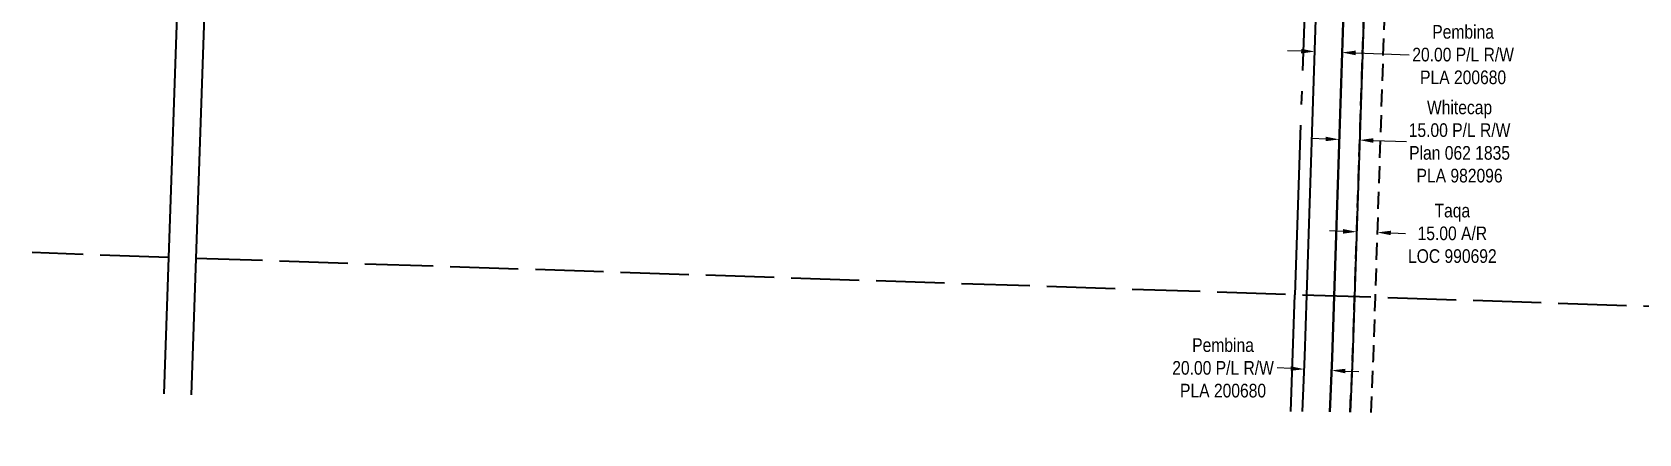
# Model space of a CAD drawing. Extents: x 347027 to 353466, y 6157949 to 6165050.
# Drawn here: x 348756 to 349934, y 6159941 to 6160236 of the extents above; entities that cross this region are included whole.
import ezdxf

# ---------------------------------------------------------------- set-up
doc = ezdxf.new("R2010")
doc.units = 0
doc.header["$LTSCALE"] = 5
doc.header["$PDSIZE"] = 20
for name, pattern in [('foc-ACCESSROAD', [3.75, 2.5, -1.25]), ('foc-QUARTERLINE', [33, 25, -3, 2, -3]), ('foc-UNSURVEYED', [12.5, 10, -2.5])]:
    doc.linetypes.add(name, pattern=pattern)
doc.layers.get('Defpoints').update_dxf_attribs({"color": 9})
for name, color, linetype in [('F-AR', 190, 'foc-ACCESSROAD'), ('F-RW', 190, 'Continuous'), ('L-QSEC', 8, 'foc-QUARTERLINE'), ('L-SEC', 7, 'Continuous'), ('L-USEC', 7, 'foc-UNSURVEYED')]:
    doc.layers.add(name, color=color, linetype=linetype)
doc.layers.add('F-RW-T', color=190, linetype='Continuous', lineweight=9)
doc.styles.add('80CG', font='ARIALN.TTF', dxfattribs={"height": 10})
doc.dimstyles.new('Compass 5 000', dxfattribs={"dimscale": 5, "dimtxt": 9, "dimasz": 2, "dimexe": 0.2, "dimexo": 0.0625, "dimgap": 0.5, "dimtad": 0, "dimtih": 1, "dimtoh": 1, "dimzin": 0, "dimdsep": 46, "dimtxsty": '80CG', "dimcen": 0.1, "dimse1": 1, "dimse2": 1, "dimclrd": 256, "dimclrt": 256, "dimaunit": 1, "dimadec": 4, "dimazin": 0, "dimtfac": 0.06, "dimtofl": 0, "dimtmove": 0, "dimatfit": 1, "dimfxl": 0.2, "dimtolj": 1, "dimtzin": 0, "dimlwd": -1, "dimarcsym": 0})

# ---------------------------------------------------------------- blocks, each defined once
blk = doc.blocks.new('*D73')
at = {"layer": 'Defpoints', "color": 0, "transparency": 16777216}
for p in [(349727.4, 6160098.8), (349742.1, 6160089), (349742.4, 6160098.3)]:
    blk.add_point(p, dxfattribs=at)
at = {"layer": 'F-RW-T', "transparency": 16777216}
for p, q in [((349717.1, 6160089.8), (349707.1, 6160090.1)), ((349752.1, 6160088.7), (349762.8, 6160088.3))]:
    blk.add_line(p, q, dxfattribs=at)
for points in [[(349717.1, 6160091.5), (349717, 6160088.1), (349727.1, 6160089.5)], [(349752.1, 6160090.3), (349752, 6160087), (349742.1, 6160089)]]:
    blk.add_solid(points, dxfattribs=at)
at = {"layer": 'F-RW-T', "transparency": 16777216, "insert": (349797.1, 6160088.3), "char_height": 10, "attachment_point": 5, "style": '80CG'}
blk.add_mtext('\\A1;Taqa\\P15.00 A/R\\PLOC 990692', dxfattribs=at)
blk = doc.blocks.new('*D74')
at = {"layer": 'Defpoints', "color": 0, "transparency": 16777216}
for p in [(349688.7, 6159988.8), (349688.3, 6159981.1), (349708.3, 6159980.2)]:
    blk.add_point(p, dxfattribs=at)
at = {"layer": 'F-RW-T', "transparency": 16777216}
for p, q in [((349678.7, 6159989.3), (349668.7, 6159989.7)), ((349718.6, 6159987.4), (349728.6, 6159987))]:
    blk.add_line(p, q, dxfattribs=at)
for points in [[(349678.7, 6159990.9), (349678.6, 6159987.6), (349688.7, 6159988.8)], [(349718.7, 6159989.1), (349718.6, 6159985.8), (349708.6, 6159987.9)]]:
    blk.add_solid(points, dxfattribs=at)
at = {"layer": 'F-RW-T', "transparency": 16777216, "insert": (349629.1, 6159989.7), "char_height": 10, "attachment_point": 5, "style": '80CG'}
blk.add_mtext('\\A1;Pembina\\P20.00 P/L R/W\\PPLA 200680', dxfattribs=at)
blk = doc.blocks.new('*D75')
at = {"layer": 'Defpoints', "color": 0, "transparency": 16777216}
for p in [(349696.7, 6160232.5), (349716.7, 6160231.8), (349716.3, 6160220.9)]:
    blk.add_point(p, dxfattribs=at)
at = {"layer": 'F-RW-T', "transparency": 16777216}
for p, q in [((349686.3, 6160221.9), (349676.3, 6160222.2)), ((349726.3, 6160220.6), (349765.5, 6160219.3))]:
    blk.add_line(p, q, dxfattribs=at)
for points in [[(349686.4, 6160223.6), (349686.3, 6160220.2), (349696.3, 6160221.6)], [(349726.4, 6160222.3), (349726.3, 6160218.9), (349716.3, 6160220.9)]]:
    blk.add_solid(points, dxfattribs=at)
at = {"layer": 'F-RW-T', "transparency": 16777216, "insert": (349805, 6160219.3), "char_height": 10, "attachment_point": 5, "style": '80CG'}
blk.add_mtext('\\A1;Pembina\\P20.00 P/L R/W\\PPLA 200680', dxfattribs=at)
blk = doc.blocks.new('*D77')
at = {"layer": 'Defpoints', "color": 0, "transparency": 16777216}
for p in [(349714.3, 6160159.4), (349729.3, 6160158.9), (349729.3, 6160156.7)]:
    blk.add_point(p, dxfattribs=at)
at = {"layer": 'F-RW-T', "transparency": 16777216}
for p, q in [((349704.3, 6160157.5), (349694.3, 6160157.9)), ((349739.3, 6160156.4), (349763.4, 6160155.6))]:
    blk.add_line(p, q, dxfattribs=at)
for points in [[(349704.3, 6160159.2), (349704.2, 6160155.9), (349714.3, 6160157.2)], [(349739.3, 6160158.1), (349739.2, 6160154.7), (349729.3, 6160156.7)]]:
    blk.add_solid(points, dxfattribs=at)
at = {"layer": 'F-RW-T', "transparency": 16777216, "insert": (349802.4, 6160155.6), "char_height": 10, "attachment_point": 5, "style": '80CG'}
blk.add_mtext('\\A1;Whitecap\\P15.00 P/L R/W\\PPlan 062 1835\\PPLA 982096', dxfattribs=at)

msp = doc.modelspace()

# ---------------------------------------------------------------- linework, layer by layer
at = {"layer": 'F-AR', "flags": 128}
msp.add_lwpolyline([(349722.272, 6159957.297), (349724.05, 6159996.609), (349725.524, 6160041.902), (349733.485, 6160286.567), (349738.902, 6160339.346), (349815.901, 6160416.646), (349738.589, 6160493.655), (349730.905, 6160501.31), (349735.047, 6160505.47), (349735.466, 6160517.934), (349739.278, 6160514.137), (349837.109, 6160416.687), (349753.277, 6160332.528), (349748.457, 6160285.556), (349740.512, 6160041.405), (349739.036, 6159996.026), (349737.274, 6159957.087)], dxfattribs=at)
at = {"layer": 'F-RW'}
for points in [[(349089.721, 6161399.182), (349270.394, 6161048.471), (349274.84, 6161039.844), (349277.36, 6161034.952), (349284.144, 6161021.784), (349368.087, 6160858.858), (349449.294, 6160701.235), (349690.769, 6160309.407), (349717.773, 6160265.591), (349710.525, 6160042.399), (349709.058, 6159997.205), (349707.263, 6159957.507)], [(349687.26, 6159957.787), (349689.078, 6159997.995), (349690.541, 6160043.061), (349697.591, 6160260.218), (349689.537, 6160273.286), (349431.873, 6160691.39), (349345.205, 6160859.615), (349268.002, 6161009.46), (349261.219, 6161022.626), (349258.697, 6161027.52), (349254.254, 6161036.145), (349075.734, 6161382.671)]]:
    msp.add_lwpolyline(points, dxfattribs=at)
at = {"layer": 'F-RW', "flags": 128}
msp.add_lwpolyline([(349707.263, 6159957.507), (349709.058, 6159997.205), (349710.525, 6160042.399), (349718.485, 6160287.531), (349725.102, 6160351.871), (349731.854, 6160417.53), (349746.772, 6160416.019), (349738.902, 6160339.346), (349733.485, 6160286.567), (349725.524, 6160041.902), (349724.05, 6159996.609), (349722.272, 6159957.297)], dxfattribs=at)
at = {"layer": 'L-QSEC'}
for p in [(349736.551, 6161651.83), (349678.782, 6159957.905)]:
    msp.add_line(p, (349681.696, 6160043.354), dxfattribs=at)
at = {"layer": 'L-SEC'}
for p, q in [((348883.933, 6160874.895), (348856.359, 6160070.634)), ((348904.033, 6160874.206), (348876.459, 6160069.945)), ((348856.359, 6160070.634), (348852.934, 6159970.717)), ((348876.459, 6160069.945), (348873.034, 6159970.028))]:
    msp.add_line(p, q, dxfattribs=at)
at = {"layer": 'L-USEC'}
for p, q in [((348856.359, 6160070.634), (348756.448, 6160074.233)), ((350486.928, 6160016.741), (348876.46, 6160069.969))]:
    msp.add_line(p, q, dxfattribs=at)

# ---------------------------------------------------------------- dimensions: what is measured, and where the dimension line sits
at = {"layer": 'F-RW-T'}
for base, p1, p2, angle, text, picture, middle in [((349716.322, 6160220.911), (349696.69, 6160232.464), (349716.676, 6160231.815), 358.140091, 'Pembina\\P20.00 P/L R/W\\PPLA 200680', '*D75', (349805.02, 6160219.315)), ((349729.26, 6160156.716), (349714.325, 6160159.419), (349729.332, 6160158.93), 358.136307, 'Whitecap\\P15.00 P/L R/W\\PPlan 062 1835\\PPLA 982096', '*D77', (349802.446, 6160155.607)), ((349742.061, 6160088.99), (349727.374, 6160098.765), (349742.363, 6160098.277), 358.136332, 'Taqa\\P15.00 A/R\\PLOC 990692', '*D73', (349797.092, 6160088.315))]:
    dim = msp.add_linear_dim(base=base, p1=p1, p2=p2, angle=angle, text=text, dimstyle='Compass 5 000', dxfattribs=at)
    dim.commit()
    dim.dimension.update_dxf_attribs({"geometry": picture, "text_midpoint": middle, "dimtype": 161})
dim = msp.add_aligned_dim(p1=(349708.288, 6159980.173), p2=(349688.313, 6159981.076), distance=-7.733, text='Pembina\\P20.00 P/L R/W\\PPLA 200680', dimstyle='Compass 5 000', dxfattribs=at)
dim.commit()
dim.dimension.update_dxf_attribs({"geometry": '*D74', "text_midpoint": (349629.143, 6159989.704)})

doc.saveas('drawing.dxf')
